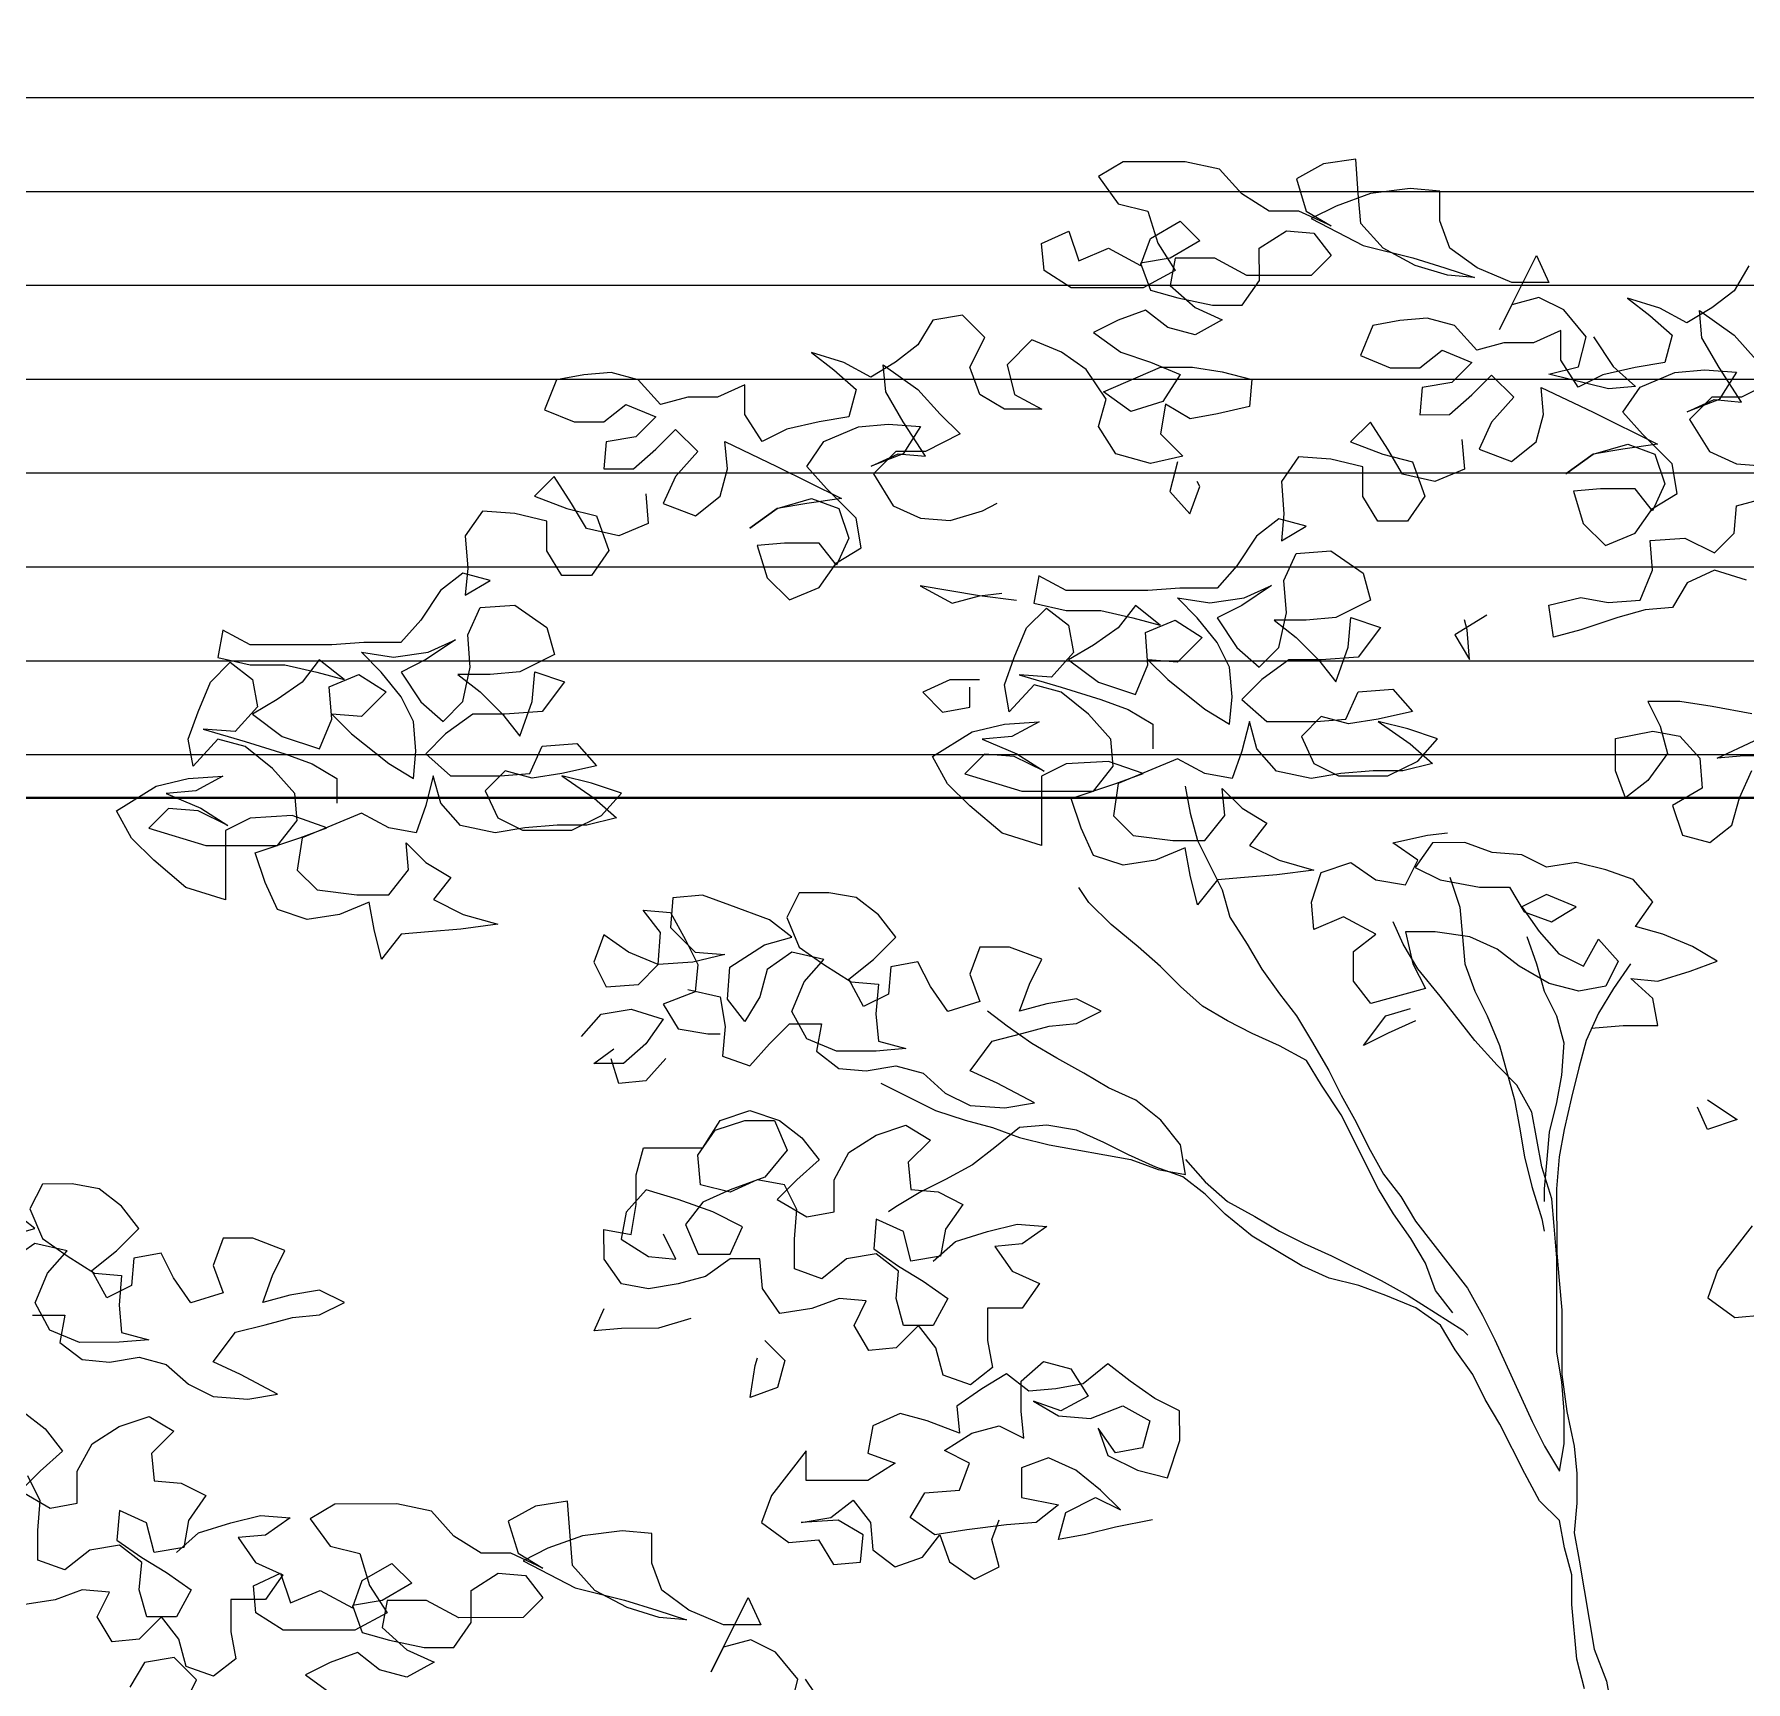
# Model space of a CAD drawing. Header units: millimetres. Extents: x 1564 to 2013, y 216 to 285.
# Drawn here: x 1606.966 to 1609.7, y 229.038 to 231.671 of the extents above; entities that cross this region are included whole.
import ezdxf

# ---------------------------------------------------------------- set-up
doc = ezdxf.new("R2010")
doc.units = ezdxf.units.MM
doc.header["$LTSCALE"] = 10
doc.layers.get('0').update_dxf_attribs({"color": 90})
doc.layers.add('cinza 03', color=252, linetype='Continuous', lineweight=13)
doc.layers.add('PN 05', color=50, linetype='Continuous', lineweight=40)
doc.layers.add('ÁRVORE PRESERVADA', color=252, linetype='Continuous')

# ---------------------------------------------------------------- blocks, each defined once
blk = doc.blocks.new('A$C338F7350')
for points in [[(4.7962, 12.5633), (4.732, 12.583), (4.6776, 12.5582), (4.648, 12.5088), (4.5937, 12.5038), (4.5393, 12.4889), (4.4652, 12.4641), (4.4108, 12.4492), (4.4009, 12.5135), (4.4651, 12.5284), (4.5195, 12.5185), (4.5837, 12.5235), (4.6084, 12.5829), (4.6034, 12.6422), (4.6726, 12.6472), (4.7319, 12.6176), (4.7714, 12.6572), (4.7763, 12.7115), (4.8307, 12.7264)], [(4.8006, 13.191), (4.771, 13.1415), (4.7265, 13.1069), (4.6771, 13.0772), (4.6228, 13.1068), (4.5585, 13.1265), (4.603, 13.0919), (4.6475, 13.0524), (4.6327, 12.9981), (4.5734, 12.9881), (4.5092, 12.9732), (4.4598, 12.9485), (4.4252, 13.0028), (4.4251, 13.0621), (4.3708, 13.0374), (4.3114, 13.0373), (4.2571, 13.0224), (4.2126, 13.0718), (4.1582, 13.0866), (4.1038, 13.0816), (4.0495, 13.0717), (4.0248, 13.0123), (4.0841, 12.9877), (4.1434, 12.9877), (4.1879, 13.0224), (4.2472, 12.9977), (4.2077, 12.9581), (4.1484, 12.9482), (4.1435, 12.8938), (4.2028, 12.8939), (4.2473, 12.9335), (4.2868, 12.973), (4.3313, 12.9286), (4.2869, 12.8791), (4.2622, 12.8247), (4.3265, 12.8001), (4.3759, 12.8397), (4.3907, 12.894), (4.3857, 12.9484), (4.4895, 12.8991), (4.6181, 12.8349), (4.5489, 12.825), (4.4896, 12.8151), (4.4352, 12.7755), (4.4896, 12.8151), (4.5588, 12.8349), (4.6131, 12.8152), (4.633, 12.7559), (4.6083, 12.7015), (4.5737, 12.7459), (4.5045, 12.7459), (4.4501, 12.7409), (4.4699, 12.6766), (4.5145, 12.6322), (4.5737, 12.657), (4.6083, 12.7064), (4.6577, 12.7361), (4.6478, 12.7954), (4.5884, 12.8547), (4.5488, 12.8991), (4.5834, 12.9486), (4.6525, 12.9783), (4.7118, 12.9833), (4.7761, 12.9784), (4.7415, 12.924), (4.6773, 12.8992), (4.7317, 12.924), (4.786, 12.9191), (4.7415, 12.9883), (4.7068, 13.0476), (4.7018, 13.1019), (4.7711, 13.0526), (4.8156, 13.0032)], [(4.8552, 12.9637), (4.786, 12.929), (4.7267, 12.9289), (4.6823, 12.8844), (4.7219, 12.8202), (4.7763, 12.7955), (4.8356, 12.7907)], [(4.4903, 13.0491), (4.5299, 12.9898), (4.5744, 12.9503), (4.5201, 12.9453), (4.4014, 12.9749), (4.4607, 12.9897), (4.4755, 13.0491), (4.431, 13.1034), (4.3815, 13.1281), (4.3272, 13.1132), (4.3025, 13.0637), (4.3765, 13.2121), (4.4013, 13.1577), (4.3271, 13.1577), (4.2579, 13.1873), (4.2035, 13.2267), (4.1837, 13.2811), (4.1836, 13.3404), (4.1243, 13.3453), (4.0452, 13.3353), (3.9761, 13.3106), (3.9267, 13.2858), (4.0305, 13.2315), (4.1294, 13.2069), (4.1937, 13.1872), (4.253, 13.1675), (4.1986, 13.1724), (4.1343, 13.1921), (4.0701, 13.2266), (4.0255, 13.276), (4.0205, 13.3353), (4.0155, 13.4045), (3.9513, 13.3946), (3.8969, 13.3649), (3.9168, 13.3006), (3.9662, 13.271), (3.9019, 13.3006), (3.8426, 13.3006), (3.7882, 13.3351), (3.7437, 13.3845), (3.6745, 13.3992), (3.5509, 13.3991), (3.5015, 13.3694), (3.5411, 13.3151), (3.6005, 13.3003), (3.6203, 13.2361), (3.6549, 13.1818), (3.5907, 13.1471), (3.4474, 13.147), (3.393, 13.1815), (3.388, 13.2359), (3.4423, 13.2606), (3.4622, 13.2014), (3.5214, 13.2261), (3.5857, 13.1916), (3.6054, 13.246), (3.6647, 13.2806), (3.7043, 13.2411), (3.645, 13.2065), (3.5857, 13.1965), (3.6055, 13.1422), (3.6599, 13.1274), (3.7291, 13.1126), (3.7884, 13.1127), (3.823, 13.1621), (3.8229, 13.2264), (3.8773, 13.261), (3.9316, 13.2562), (3.9663, 13.2117), (3.9268, 13.1721), (3.7983, 13.172), (3.734, 13.2065), (3.6549, 13.2065), (3.6451, 13.1521), (3.6945, 13.1077), (3.7489, 13.083), (3.6946, 13.0533), (3.6402, 13.0681), (3.5957, 13.1026), (3.5413, 13.0828), (3.4919, 13.0581), (3.5463, 13.0186), (3.6057, 12.9988), (3.665, 12.9742), (3.6305, 12.9198), (3.5662, 12.9), (3.5118, 12.9395), (3.6254, 12.989), (3.6897, 12.989), (3.749, 12.9792), (3.8083, 12.9644), (3.8034, 12.9101), (3.7392, 12.8952), (3.6849, 12.8852), (3.6354, 12.9149), (3.6256, 12.8555), (3.6701, 12.8111), (3.6059, 12.7962), (3.5366, 12.8159), (3.502, 12.8702), (3.5168, 12.9246), (3.4772, 12.9839), (3.4277, 13.0185), (3.3684, 13.0431), (3.319, 12.9936), (3.3339, 12.9343), (3.3883, 12.9047), (3.3142, 12.9047), (3.2647, 12.9343), (3.2449, 12.9886), (3.2745, 13.048), (3.23, 13.0924), (3.1707, 13.0825), (3.141, 13.033), (3.0966, 12.9984), (3.0472, 12.9687), (2.9928, 12.9983), (2.9285, 13.018), (2.973, 12.9834), (3.0176, 12.9439), (3.0028, 12.8896), (2.9435, 12.8796), (2.8792, 12.8647), (2.8298, 12.84), (2.7952, 12.8943), (2.7951, 12.9536), (2.7408, 12.9289), (2.6815, 12.9288), (2.6271, 12.9139), (2.5826, 12.9633), (2.5282, 12.9781), (2.4739, 12.9731), (2.4195, 12.9632), (2.3949, 12.9038), (2.4542, 12.8792), (2.5135, 12.8792), (2.5579, 12.9139), (2.6173, 12.8892), (2.5778, 12.8496), (2.5185, 12.8397), (2.5136, 12.7853), (2.5729, 12.7854), (2.6173, 12.825), (2.6568, 12.8645), (2.7014, 12.8201), (2.6569, 12.7706), (2.6323, 12.7162), (2.6965, 12.6916), (2.7459, 12.7312), (2.7607, 12.7855), (2.7557, 12.8399), (2.8595, 12.7906), (2.9881, 12.7264), (2.9189, 12.7165), (2.8596, 12.7066), (2.8053, 12.667), (2.8596, 12.7066), (2.9288, 12.7264), (2.9832, 12.7067), (3.003, 12.6474), (2.9783, 12.593), (2.9437, 12.6374), (2.8745, 12.6374), (2.8202, 12.6324), (2.84, 12.5682), (2.8845, 12.5237), (2.9438, 12.5485), (2.9783, 12.5979), (3.0277, 12.6276), (3.0178, 12.6869), (2.9584, 12.7462), (2.9189, 12.7906), (2.9534, 12.8401), (3.0226, 12.8698), (3.0819, 12.8748), (3.1461, 12.8699), (3.1116, 12.8155), (3.0474, 12.7908), (3.1017, 12.8155), (3.1561, 12.8106), (3.1115, 12.8798), (3.0769, 12.9391), (3.0719, 12.9934), (3.1411, 12.9441), (3.1857, 12.8947), (3.2252, 12.8552), (3.1561, 12.8205), (3.0968, 12.8205), (3.0523, 12.7759), (3.0919, 12.7117), (3.1463, 12.6871), (3.2056, 12.6822), (3.2699, 12.702), (3.2995, 12.7168)], [(4.2276, 12.8445), (4.2326, 12.7852), (4.1733, 12.7604), (4.109, 12.7752), (4.0793, 12.8246), (4.0447, 12.8789), (4.0052, 12.8393), (4.0695, 12.8147), (4.1288, 12.7999), (4.1536, 12.7307), (4.119, 12.6813), (4.0597, 12.6812), (4.03, 12.7306), (4.0299, 12.7899), (3.9657, 12.8047), (3.9014, 12.8096), (3.8669, 12.7601), (3.8719, 12.6959), (3.867, 12.6415), (3.9164, 12.6712), (3.862, 12.686), (3.8175, 12.6513), (3.7781, 12.592), (3.7386, 12.5475), (3.6644, 12.5474), (3.6002, 12.5424), (3.4371, 12.5423), (3.3827, 12.5719), (3.3728, 12.5175), (3.4371, 12.5027), (3.5063, 12.5028), (3.5706, 12.488), (3.625, 12.4732), (3.5755, 12.5127), (3.5409, 12.4682), (3.4915, 12.4336), (3.4421, 12.4039), (3.5015, 12.3594), (3.5757, 12.3348), (3.6003, 12.3941), (3.5953, 12.4584), (3.6546, 12.4831), (3.709, 12.4486), (3.6596, 12.3991), (3.6003, 12.404), (3.6399, 12.3645), (3.7141, 12.3053), (3.7635, 12.2757), (3.7684, 12.33), (3.7634, 12.3893), (3.7387, 12.4387), (3.6991, 12.4881), (3.6595, 12.5276), (3.7238, 12.5178), (3.7929, 12.5278), (3.8473, 12.5525), (3.788, 12.5129), (3.7386, 12.4882), (3.7782, 12.4289), (3.8227, 12.3894), (3.8622, 12.429), (3.877, 12.4982), (3.872, 12.5624), (3.8967, 12.6168), (3.9659, 12.6218), (4.0301, 12.5774), (4.045, 12.523), (3.9759, 12.4884), (3.9166, 12.4834), (3.8523, 12.4833), (3.8968, 12.4488), (3.9413, 12.4043), (3.976, 12.3599), (4.0006, 12.4291), (4.0055, 12.4884), (4.0648, 12.4687), (4.0204, 12.4093), (3.9463, 12.4043), (3.882, 12.4043), (3.8277, 12.3647), (3.7882, 12.3251), (3.8377, 12.2807), (3.9365, 12.2808), (3.9958, 12.2858), (4.0205, 12.3401), (4.0897, 12.3452), (4.1292, 12.3007), (4.0601, 12.2858), (4.0008, 12.2759), (3.9464, 12.2907), (3.9069, 12.2511), (3.9316, 12.1967), (3.9811, 12.1721), (4.0799, 12.1722), (4.1392, 12.2019), (4.1787, 12.2464), (4.1194, 12.2661), (4.0601, 12.2809), (4.1244, 12.2365), (4.1689, 12.197), (4.1096, 12.1821), (4.0503, 12.182), (3.986, 12.177), (3.9267, 12.1671), (3.8575, 12.1818), (3.8179, 12.2263), (3.8031, 12.2806), (3.7883, 12.2213), (3.7686, 12.1669), (3.7142, 12.1768), (3.6598, 12.2064), (3.5412, 12.1568), (3.5314, 12.0926), (3.571, 12.0531), (3.6501, 12.0433), (3.7143, 12.0433), (3.7538, 12.0928), (3.7488, 12.1471), (3.7884, 12.1076), (3.8378, 12.078), (3.8033, 12.0335), (3.8626, 12.0039), (3.9318, 11.9842), (3.8577, 11.9743), (3.7935, 11.9693), (3.7391, 11.9643), (3.6996, 11.9148), (3.6847, 11.9741), (3.6748, 12.0285), (3.6155, 12.0037), (3.5513, 11.9937), (3.4919, 12.0135), (3.4672, 12.0678), (3.4473, 12.1271), (3.5363, 12.1568), (3.5906, 12.1767), (3.5214, 12.2013), (3.4374, 12.1963), (3.388, 12.1715), (3.3881, 12.0331), (3.309, 12.0578), (3.2447, 12.1121), (3.2002, 12.1565), (3.1705, 12.2109), (3.2495, 12.2604), (3.3138, 12.2753), (3.383, 12.2803), (3.3286, 12.2506), (3.2693, 12.2456), (3.3385, 12.216), (3.3929, 12.1814), (3.3336, 12.211), (3.2743, 12.2159), (3.2348, 12.1763), (3.3485, 12.1418), (3.4918, 12.142), (3.5313, 12.1914), (3.5263, 12.2458), (3.4818, 12.2952), (3.4274, 12.3396), (3.373, 12.3544), (3.3236, 12.3), (3.3137, 12.3543), (3.3334, 12.4087), (3.3581, 12.468), (3.3976, 12.5076), (3.4421, 12.4731), (3.452, 12.4187), (3.4076, 12.3692), (3.3433, 12.3741), (3.4274, 12.3495), (3.5065, 12.3249), (3.5609, 12.3051), (3.6103, 12.2755), (3.6104, 12.2261)], [(3.6593, 12.7995), (3.6445, 12.7401), (3.6841, 12.6957), (3.7038, 12.7501), (3.6988, 12.76)], [(2.5976, 12.736), (2.6026, 12.6767), (2.5434, 12.6519), (2.4791, 12.6667), (2.4494, 12.7161), (2.4147, 12.7704), (2.3752, 12.7308), (2.4395, 12.7062), (2.4988, 12.6914), (2.5236, 12.6222), (2.4891, 12.5728), (2.4298, 12.5727), (2.4001, 12.6221), (2.4, 12.6814), (2.3357, 12.6962), (2.2715, 12.7011), (2.2369, 12.6516), (2.2419, 12.5874), (2.237, 12.533), (2.2864, 12.5627), (2.2321, 12.5775), (2.1876, 12.5428), (2.1481, 12.4835), (2.1086, 12.439), (2.0345, 12.4389), (1.9702, 12.4339), (1.8071, 12.4338), (1.7527, 12.4634), (1.7429, 12.409), (1.8072, 12.3942), (1.8764, 12.3943), (1.9406, 12.3795), (1.995, 12.3647), (1.9455, 12.4042), (1.911, 12.3597), (1.8616, 12.3251), (1.8122, 12.2954), (1.8715, 12.2509), (1.9457, 12.2263), (1.9704, 12.2856), (1.9654, 12.3499), (2.0247, 12.3746), (2.0791, 12.3401), (2.0297, 12.2906), (1.9704, 12.2955), (2.0099, 12.256), (2.0841, 12.1968), (2.1336, 12.1672), (2.1385, 12.2215), (2.1335, 12.2808), (2.1087, 12.3302), (2.0691, 12.3796), (2.0296, 12.4191), (2.0938, 12.4093), (2.163, 12.4193), (2.2173, 12.444), (2.1581, 12.4044), (2.1087, 12.3797), (2.1483, 12.3204), (2.1928, 12.2809), (2.2323, 12.3205), (2.247, 12.3897), (2.242, 12.4539), (2.2667, 12.5083), (2.3359, 12.5133), (2.4002, 12.4689), (2.4151, 12.4145), (2.3459, 12.3799), (2.2866, 12.3749), (2.2224, 12.3748), (2.2669, 12.3403), (2.3114, 12.2958), (2.346, 12.2514), (2.3707, 12.3206), (2.3756, 12.3799), (2.4349, 12.3602), (2.3905, 12.3008), (2.3163, 12.2958), (2.2521, 12.2958), (2.1977, 12.2562), (2.1582, 12.2166), (2.2077, 12.1722), (2.3066, 12.1723), (2.3659, 12.1773), (2.3905, 12.2317), (2.4597, 12.2367), (2.4993, 12.1922), (2.4301, 12.1773), (2.3708, 12.1674), (2.3164, 12.1822), (2.2769, 12.1426), (2.3017, 12.0882), (2.3511, 12.0636), (2.45, 12.0637), (2.5093, 12.0934), (2.5488, 12.1379), (2.4894, 12.1576), (2.4301, 12.1724), (2.4944, 12.128), (2.5389, 12.0885), (2.4796, 12.0736), (2.4203, 12.0735), (2.3561, 12.0685), (2.2968, 12.0586), (2.2276, 12.0733), (2.188, 12.1178), (2.1731, 12.1721), (2.1583, 12.1128), (2.1386, 12.0584), (2.0842, 12.0683), (2.0298, 12.0979), (1.9113, 12.0483), (1.9014, 11.9841), (1.941, 11.9446), (2.0201, 11.9348), (2.0844, 11.9348), (2.1239, 11.9843), (2.1189, 12.0386), (2.1584, 11.9991), (2.2079, 11.9695), (2.1733, 11.925), (2.2327, 11.8954), (2.3019, 11.8757), (2.2278, 11.8658), (2.1635, 11.8608), (2.1091, 11.8558), (2.0697, 11.8063), (2.0548, 11.8656), (2.0448, 11.92), (1.9856, 11.8952), (1.9213, 11.8852), (1.862, 11.905), (1.8372, 11.9593), (1.8174, 12.0186), (1.9063, 12.0483), (1.9607, 12.0682), (1.8915, 12.0928), (1.8074, 12.0878), (1.758, 12.063), (1.7582, 11.9246), (1.6791, 11.9493), (1.6148, 12.0036), (1.5702, 12.048), (1.5405, 12.1024), (1.6196, 12.1519), (1.6838, 12.1668), (1.753, 12.1718), (1.6987, 12.1421), (1.6394, 12.1371), (1.7086, 12.1075), (1.763, 12.0729), (1.7036, 12.1025), (1.6443, 12.1074), (1.6048, 12.0678), (1.7185, 12.0333), (1.8619, 12.0335), (1.9014, 12.0829), (1.8964, 12.1373), (1.8518, 12.1867), (1.7974, 12.2311), (1.743, 12.2459), (1.6937, 12.1915), (1.6837, 12.2458), (1.7035, 12.3002), (1.7281, 12.3595), (1.7676, 12.3991), (1.8121, 12.3646), (1.8221, 12.3102), (1.7776, 12.2607), (1.7134, 12.2656), (1.7974, 12.241), (1.8765, 12.2164), (1.9309, 12.1966), (1.9804, 12.167), (1.9804, 12.1176)], [(3.3382, 12.5224), (3.2641, 12.5322), (3.1455, 12.5519), (3.2097, 12.5173), (3.2641, 12.5322), (3.3086, 12.5372)], [(4.2773, 12.4936), (4.2131, 12.454), (4.2428, 12.4046), (4.2378, 12.4639), (4.2329, 12.4837)], [(3.2643, 12.3642), (3.2049, 12.3641), (3.1506, 12.3394), (3.1902, 12.2998), (3.2445, 12.3098), (3.2445, 12.3493)], [(4.8509, 12.2124), (4.7916, 12.2124), (4.7373, 12.2074), (4.8114, 12.242)], [(4.8064, 12.2964), (4.7273, 12.3111), (4.663, 12.321), (4.5988, 12.3209), (4.6235, 12.2715), (4.6384, 12.2172), (4.5989, 12.1628), (4.5545, 12.1281), (4.5346, 12.1825), (4.5346, 12.2467), (4.6087, 12.2616), (4.6631, 12.2518), (4.7027, 12.2073), (4.7077, 12.148), (4.6484, 12.1134), (4.6682, 12.0541), (4.7226, 12.0393), (4.767, 12.0739), (4.7818, 12.1283), (4.8065, 12.1827)], [(3.6747, 12.152), (3.6846, 12.0977), (3.6995, 12.0433), (3.749, 11.9445), (3.7639, 11.8902), (3.7985, 11.8358), (3.8282, 11.7864), (3.8629, 11.737), (3.8975, 11.6926), (3.9272, 11.6432), (3.9619, 11.5839), (3.9866, 11.5345), (4.0163, 11.4802), (4.0411, 11.4308), (4.0708, 11.3764), (4.1054, 11.332), (4.1351, 11.2826), (4.239, 11.1492), (4.2687, 11.0949), (4.2935, 11.0455), (4.3678, 10.8824), (4.3925, 10.833), (4.4222, 10.7836), (4.4321, 10.838), (4.432, 10.9023), (4.427, 10.9616), (4.4171, 11.0209), (4.4169, 11.2087), (4.4119, 11.2729), (4.4069, 11.3273), (4.3871, 11.3915), (4.3672, 11.5002), (4.3375, 11.5546), (4.2979, 11.5941), (4.2534, 11.6435), (4.1841, 11.7324), (4.1396, 11.7867), (4.1099, 11.8361), (4.0901, 11.8806)], [(4.4857, 11.6684), (4.5499, 11.6734), (4.6191, 11.6735), (4.6092, 11.7278), (4.5647, 11.7673), (4.619, 11.7624), (4.6833, 11.7823), (4.7376, 11.8021), (4.6882, 11.8317), (4.6288, 11.8563), (4.5745, 11.8711), (4.609, 11.9206), (4.5694, 11.965), (4.515, 11.9847), (4.4557, 11.9995), (4.3964, 11.9896), (4.347, 12.0142), (4.2877, 12.0191), (4.2333, 12.0389), (4.169, 12.0388), (4.1345, 11.9893), (4.1839, 11.9647), (4.263, 11.9499), (4.3223, 11.95), (4.352, 11.9006), (4.4064, 11.8809), (4.4558, 11.9106), (4.3965, 11.9352), (4.3471, 11.9105), (4.3817, 11.8611), (4.4213, 11.8166), (4.4707, 11.7919), (4.5003, 11.8463), (4.5399, 11.8019), (4.5153, 11.7524), (4.4609, 11.7425), (4.4016, 11.7573), (4.3422, 11.7918), (4.2977, 11.8264), (4.2433, 11.851), (4.1741, 11.8609), (4.1148, 11.8608), (4.1297, 11.7966), (4.1545, 11.7472), (4.0458, 11.7174), (4.0111, 11.7619), (4.0111, 11.8212), (4.0555, 11.8558), (3.9912, 11.8904), (3.9319, 11.8656), (3.927, 11.92), (3.9467, 11.9793), (4.006, 11.9991), (4.0554, 11.9646), (4.1147, 11.9547), (4.1394, 12.0042), (4.0899, 12.0387), (4.1591, 12.0536), (4.1987, 12.0586)], [(4.2037, 11.9696), (4.2235, 11.9103), (4.2285, 11.851), (4.2335, 11.7967), (4.2533, 11.7423), (4.2781, 11.6929), (4.3028, 11.6336), (4.3326, 11.5249), (4.3425, 11.4706), (4.3525, 11.4113), (4.3674, 11.352), (4.3872, 11.2877), (4.3921, 11.263)], [(2.6816, 11.7458), (2.7459, 11.7311), (2.7558, 11.6718), (2.7509, 11.6124), (2.8053, 11.5927), (2.8448, 11.6372), (2.8843, 11.6768), (2.9486, 11.6769), (2.9387, 11.6225), (2.9832, 11.5879), (3.0376, 11.5831), (3.0969, 11.593), (3.1513, 11.5782), (3.1958, 11.5387), (3.2453, 11.514), (3.3145, 11.5092), (3.3738, 11.5191), (3.2996, 11.5586), (3.2452, 11.5832), (3.2896, 11.6426), (3.3489, 11.6575), (3.4033, 11.6724), (3.4576, 11.6773), (3.507, 11.7021), (3.4576, 11.7268), (3.3983, 11.7168), (3.3439, 11.702), (3.3637, 11.7563), (3.3883, 11.8058), (3.3241, 11.8304), (3.2647, 11.8304), (3.245, 11.776), (3.2648, 11.7216), (3.2006, 11.7018), (3.166, 11.7512), (3.1412, 11.8006), (3.0869, 11.7907), (3.082, 11.7363), (3.0326, 11.7116), (3.0029, 11.7659), (3.0522, 11.8055), (3.0967, 11.85), (3.062, 11.8945), (3.0175, 11.929), (2.9632, 11.9388), (2.9038, 11.9388), (2.8792, 11.8893), (2.9039, 11.8301), (2.9534, 11.7955), (3.0078, 11.761), (3.0622, 11.7561), (3.0573, 11.6967), (3.0623, 11.6424), (3.1167, 11.6276), (3.0574, 11.6226), (2.9783, 11.6225), (2.9189, 11.6472), (2.8892, 11.7015), (2.9139, 11.7609), (2.9534, 11.8054), (2.8891, 11.8202), (2.8397, 11.7855), (2.825, 11.7311), (2.7953, 11.6817), (2.7607, 11.7261), (2.7656, 11.7904), (2.8347, 11.8349), (2.8891, 11.8498), (2.8446, 11.8844), (2.7655, 11.9139), (2.7111, 11.9337), (2.6518, 11.9287), (2.6469, 11.8694), (2.6964, 11.82), (2.7557, 11.8151), (2.6914, 11.8002), (2.6223, 11.7952), (2.5629, 11.8199), (2.5135, 11.8544), (2.4937, 11.8), (2.5185, 11.7506), (2.5828, 11.7556), (2.6223, 11.7952), (2.6271, 11.8595), (2.5925, 11.9039), (2.6469, 11.899), (2.6766, 11.8447), (2.7013, 11.7953), (2.6964, 11.7409), (2.6322, 11.7161), (2.6619, 11.6667), (2.7212, 11.6569), (2.7459, 11.6569)], [(4.2094, 11.0998), (4.1748, 11.1442), (4.155, 11.1986), (4.1253, 11.248), (4.0906, 11.2974), (4.0609, 11.3468), (3.9867, 11.495), (3.9471, 11.5542), (3.9174, 11.6036), (3.863, 11.6332), (3.8086, 11.6579), (3.7591, 11.6826), (3.7097, 11.7122), (3.6652, 11.7517), (3.6256, 11.7912), (3.5811, 11.8307), (3.5267, 11.8751), (3.4821, 11.9195), (3.4623, 11.9492)], [(4.357, 11.8512), (4.3768, 11.7968), (4.3917, 11.7425), (4.4165, 11.693), (4.4313, 11.6387), (4.4265, 11.5744), (4.4166, 11.5201), (4.4018, 11.4607), (4.397, 11.4064), (4.3921, 11.3471), (4.3921, 11.3223)], [(4.5646, 11.797), (4.5301, 11.7475), (4.5005, 11.6981), (4.4758, 11.6437), (4.461, 11.5893), (4.4463, 11.53), (4.4315, 11.4657), (4.4217, 11.4113), (4.4168, 11.3471), (4.4169, 11.2186), (4.4219, 11.1642), (4.4269, 11.1049), (4.427, 10.9764), (4.437, 10.9023), (4.4518, 10.8331), (4.4568, 10.7787), (4.4569, 10.7194), (4.452, 10.6601), (4.4619, 10.6057), (4.4918, 10.4278), (4.5165, 10.3636), (4.5265, 10.3093)], [(2.4692, 11.6517), (2.5087, 11.6962), (2.568, 11.7062), (2.6322, 11.6865), (2.5977, 11.637), (2.5532, 11.5974), (2.4939, 11.5974), (2.5334, 11.6271)], [(3.0673, 11.5584), (3.1761, 11.5041), (3.2354, 11.4844), (3.2898, 11.4696), (3.3442, 11.4499), (3.4035, 11.4351), (3.5666, 11.4056), (3.621, 11.3859), (3.6754, 11.3761), (3.6654, 11.4354), (3.6259, 11.4847), (3.5764, 11.5242), (3.522, 11.5489), (3.4726, 11.5785), (3.4182, 11.6081), (3.3687, 11.6377), (3.3193, 11.6723), (3.2797, 11.7019)], [(4.1348, 11.6829), (4.0804, 11.6581), (4.031, 11.6334), (4.0754, 11.6927), (4.1248, 11.7076)], [(2.6373, 11.6074), (2.5978, 11.5629), (2.5434, 11.5579), (2.5285, 11.6073)], [(4.7181, 11.5253), (4.7775, 11.4858), (4.7182, 11.466), (4.6984, 11.5104)], [(3.1714, 11.2026), (3.2159, 11.2422), (3.2801, 11.262), (3.3394, 11.2769), (3.3987, 11.272), (3.3493, 11.2374), (3.2949, 11.2324), (3.3296, 11.183), (3.384, 11.1583), (3.3494, 11.1089), (3.2802, 11.1088), (3.2803, 11.0445), (3.2902, 10.9902), (3.2458, 10.9556), (3.1914, 10.9753), (3.1765, 11.0296), (3.1419, 11.0741), (3.0974, 11.0296), (3.0431, 11.0246), (3.0134, 11.074), (3.038, 11.1234), (2.9837, 11.1283), (2.9293, 11.1085), (2.8651, 11.0985), (2.8304, 11.1479), (2.8254, 11.2072), (2.7661, 11.2072), (2.7167, 11.1725), (2.6624, 11.1577), (2.6031, 11.1477), (2.5487, 11.1576), (2.5141, 11.2069), (2.514, 11.2663), (2.5684, 11.2564), (2.5782, 11.3157), (2.5782, 11.375), (2.5929, 11.4294), (2.7116, 11.4295), (2.7461, 11.4839), (2.8054, 11.5038), (2.8647, 11.484), (2.9092, 11.4495), (2.9439, 11.405), (2.8994, 11.3655), (2.8599, 11.3259), (2.9193, 11.2913), (2.9736, 11.3013), (2.9736, 11.3655), (3.0032, 11.4199), (3.0575, 11.4546), (3.1168, 11.4744), (3.1662, 11.4448), (3.1218, 11.4003), (3.1268, 11.3459), (3.1812, 11.341), (3.2306, 11.3163), (3.1961, 11.2669), (3.1862, 11.2125), (3.1269, 11.2026), (3.112, 11.2619), (3.0577, 11.2865), (3.0528, 11.2272), (3.1022, 11.1927), (3.1517, 11.163), (3.2011, 11.1285), (3.1715, 11.0741), (3.1122, 11.074), (3.0973, 11.1284), (3.1022, 11.1828), (3.0577, 11.2173), (2.9984, 11.2074), (2.949, 11.1678), (2.8946, 11.1875), (2.8946, 11.2468), (2.8995, 11.3061), (2.8747, 11.3556), (2.8203, 11.3654), (2.766, 11.3406), (2.7067, 11.3554), (2.7017, 11.4147), (2.7362, 11.4642), (2.7955, 11.484), (2.8548, 11.484), (2.8796, 11.4247), (2.8352, 11.3703), (2.766, 11.3456), (2.7117, 11.3208), (2.6771, 11.2763), (2.7019, 11.217), (2.7661, 11.2171), (2.7908, 11.2715), (2.7314, 11.3011), (2.6622, 11.3257), (2.598, 11.3454), (2.5585, 11.3009), (2.5486, 11.2465), (2.603, 11.212), (2.6574, 11.2071), (2.6326, 11.2565)], [(4.4721, 10.3487), (4.4572, 10.408), (4.4472, 10.5168), (4.4471, 10.5761), (4.4323, 10.6304), (4.4223, 10.6848), (4.3828, 10.7243), (4.353, 10.7786), (4.3035, 10.8774), (4.2738, 10.9268), (4.2491, 10.9762), (4.2144, 11.0256), (4.1847, 11.075), (4.1353, 11.1096), (4.0759, 11.1342), (4.0216, 11.154), (3.9622, 11.1687), (3.9078, 11.1934), (3.8089, 11.2526), (3.7545, 11.297), (3.715, 11.3365), (3.6704, 11.3711), (3.6161, 11.3908), (3.5617, 11.4155), (3.5122, 11.4402), (3.4578, 11.4648), (3.3985, 11.4746), (3.3442, 11.4697), (3.2948, 11.4301), (3.2503, 11.3954), (3.196, 11.3657), (3.1466, 11.341), (3.0972, 11.3113), (3.0824, 11.3014)], [(4.8073, 11.2733), (4.7382, 11.1843), (4.7185, 11.1299), (4.7729, 11.0904), (4.8322, 11.0954)], [(3.6754, 11.4057), (3.7149, 11.3613), (3.7595, 11.3218), (3.8139, 11.2922), (3.8633, 11.2625), (3.9127, 11.2379), (3.9671, 11.2132), (4.066, 11.1639), (4.1204, 11.1343), (4.2292, 11.0652), (4.2391, 11.0553)], [(1.3728, 11.0949), (1.437, 11.095), (1.4272, 11.0406), (1.4717, 11.0061), (1.5261, 11.0012), (1.5854, 11.0111), (1.6398, 10.9963), (1.6843, 10.9568), (1.7337, 10.9322), (1.8029, 10.9273), (1.8622, 10.9372), (1.788, 10.9767), (1.7337, 11.0014), (1.7781, 11.0607), (1.8374, 11.0756), (1.8917, 11.0905), (1.9461, 11.0955), (1.9955, 11.1202), (1.9461, 11.1449), (1.8868, 11.1349), (1.8324, 11.1201), (1.8521, 11.1744), (1.8768, 11.2239), (1.8125, 11.2485), (1.7532, 11.2485), (1.7335, 11.1941), (1.7533, 11.1398), (1.6891, 11.1199), (1.6544, 11.1693), (1.6297, 11.2187), (1.5753, 11.2088), (1.5704, 11.1544), (1.521, 11.1297), (1.4913, 11.184), (1.5407, 11.2236), (1.5851, 11.2681), (1.5505, 11.3126), (1.506, 11.3471), (1.4516, 11.357), (1.3923, 11.3569), (1.3676, 11.3075), (1.3924, 11.2482), (1.4419, 11.2136), (1.4963, 11.1791), (1.5506, 11.1742), (1.5457, 11.1149), (1.5507, 11.0605), (1.6051, 11.0457), (1.5458, 11.0407), (1.4667, 11.0406), (1.4074, 11.0653), (1.3777, 11.1196), (1.4023, 11.179), (1.4418, 11.2235), (1.3776, 11.2383), (1.3282, 11.2036)], [(1.3232, 11.253), (1.3776, 11.2679), (1.333, 11.3025)], [(2.6872, 11.0885), (2.6229, 11.0687), (2.5488, 11.0686), (2.4944, 11.0636), (2.5142, 11.1081)], [(2.8355, 11.0441), (2.875, 11.0046), (2.8603, 10.9503), (2.8059, 10.9304), (2.8157, 10.9947), (2.8207, 11.0095)], [(3.6097, 10.6863), (3.5355, 10.6714), (3.4762, 10.6565), (3.4219, 10.6466), (3.4367, 10.701), (3.4959, 10.7307), (3.5454, 10.706), (3.5058, 10.7455), (3.4563, 10.785), (3.402, 10.8097), (3.3476, 10.7898), (3.3477, 10.7305), (3.4218, 10.7158), (3.3774, 10.6811), (3.3181, 10.6761), (3.239, 10.6662), (3.1747, 10.6562), (3.1253, 10.6908), (3.1549, 10.7402), (3.2241, 10.7452), (3.2438, 10.7996), (3.1944, 10.8243), (3.2487, 10.8589), (3.303, 10.8738), (3.3525, 10.8492), (3.3475, 10.9035), (3.3474, 10.9628), (3.3919, 11.0024), (3.4463, 10.9876), (3.4809, 10.9333), (3.4266, 10.9036), (3.3722, 10.9233), (3.4216, 10.8937), (3.4859, 10.8888), (3.5501, 10.9136), (3.6045, 10.884), (3.5898, 10.8296), (3.5354, 10.8197), (3.5008, 10.8691), (3.5206, 10.8147), (3.5799, 10.7851), (3.6392, 10.7703), (3.6639, 10.8445), (3.6638, 10.9038), (3.6144, 10.9285), (3.5649, 10.963), (3.5204, 10.9976), (3.471, 10.958), (3.4167, 10.9481), (3.3623, 10.9431), (3.3178, 10.9776), (3.2684, 10.9479), (3.219, 10.9133), (3.224, 10.8589), (3.1597, 10.8836), (3.1053, 10.8984), (3.051, 10.8736), (3.0411, 10.8192), (3.0955, 10.7995), (3.0412, 10.7649), (2.9176, 10.7647), (2.9176, 10.824), (2.8485, 10.735), (2.8287, 10.6806), (2.8832, 10.6411), (2.9425, 10.6461), (2.9722, 10.5967), (3.0265, 10.6017), (3.0314, 10.6561), (2.982, 10.6857), (2.9078, 10.6807), (2.9671, 10.6906), (3.0116, 10.7253), (3.0462, 10.6808), (3.0512, 10.6265), (3.0957, 10.5919), (3.1501, 10.6117), (3.1846, 10.6562), (3.2044, 10.6019), (3.2539, 10.5673), (3.3033, 10.5921), (3.2884, 10.6465), (3.3032, 10.686)], [(1.6599, 10.6207), (1.7043, 10.6603), (1.7685, 10.6801), (1.8278, 10.695), (1.8872, 10.6901), (1.8378, 10.6555), (1.7834, 10.6505), (1.818, 10.6011), (1.8724, 10.5764), (1.8379, 10.527), (1.7687, 10.5269), (1.7687, 10.4627), (1.7787, 10.4083), (1.7342, 10.3737), (1.6798, 10.3934), (1.665, 10.4477), (1.6303, 10.4922), (1.5859, 10.4477), (1.5315, 10.4427), (1.5018, 10.4921), (1.5265, 10.5415), (1.4721, 10.5464), (1.4178, 10.5266), (1.3535, 10.5166)], [(1.3532, 10.9022), (1.3977, 10.8676), (1.4323, 10.8231), (1.3879, 10.7836), (1.3484, 10.744), (1.4077, 10.7094), (1.4621, 10.7194), (1.462, 10.7836), (1.4916, 10.838), (1.546, 10.8727), (1.6053, 10.8925), (1.6547, 10.8629), (1.6103, 10.8184), (1.6153, 10.764), (1.6696, 10.7591), (1.7191, 10.7344), (1.6845, 10.685), (1.6747, 10.6306), (1.6154, 10.6207), (1.6005, 10.68), (1.5461, 10.7046), (1.5412, 10.6453), (1.5907, 10.6108), (1.6401, 10.5812), (1.6896, 10.5466), (1.66, 10.4922), (1.6007, 10.4922), (1.5858, 10.5465), (1.5907, 10.6009), (1.5462, 10.6354), (1.4869, 10.6255), (1.4375, 10.5859), (1.3831, 10.6056), (1.383, 10.6649), (1.3879, 10.7243), (1.3632, 10.7737)], [(2.9161, 10.3677), (2.9557, 10.3084)], [(2.8865, 10.3084), (2.9013, 10.3677), (2.8567, 10.422), (2.8073, 10.4467), (2.7529, 10.4318), (2.7283, 10.3823), (2.8023, 10.5307), (2.827, 10.4763), (2.7529, 10.4763), (2.6837, 10.5059), (2.6293, 10.5454), (2.6094, 10.5997), (2.6094, 10.659), (2.5501, 10.6639), (2.471, 10.6539), (2.4018, 10.6292), (2.3524, 10.6044), (2.4563, 10.5501), (2.5551, 10.5255), (2.6194, 10.5058), (2.6787, 10.4861), (2.6244, 10.491), (2.5601, 10.5107), (2.4958, 10.5452), (2.4513, 10.5946), (2.4463, 10.6539), (2.4413, 10.7231), (2.377, 10.7132), (2.3227, 10.6835), (2.3425, 10.6192), (2.392, 10.5896), (2.3277, 10.6192), (2.2684, 10.6192), (2.214, 10.6537), (2.1695, 10.7031), (2.1003, 10.7179), (1.9767, 10.7177), (1.9273, 10.688), (1.9669, 10.6337), (2.0262, 10.6189), (2.046, 10.5547), (2.0807, 10.5004), (2.0165, 10.4657), (1.8731, 10.4656), (1.8187, 10.5001), (1.8137, 10.5545), (1.8681, 10.5793), (1.8879, 10.52), (1.9472, 10.5447), (2.0115, 10.5102), (2.0312, 10.5646), (2.0905, 10.5992), (2.1301, 10.5597), (2.0708, 10.5251), (2.0115, 10.5151), (2.0313, 10.4608), (2.0857, 10.446), (2.1549, 10.4312), (2.2142, 10.4313), (2.2487, 10.4808), (2.2487, 10.545), (2.303, 10.5797), (2.3574, 10.5748), (2.392, 10.5303), (2.3525, 10.4907), (2.224, 10.4906), (2.1597, 10.5252), (2.0807, 10.5251), (2.0708, 10.4707), (2.1203, 10.4263), (2.1747, 10.4016), (2.1203, 10.3719), (2.066, 10.3867), (2.0214, 10.4212), (1.9671, 10.4014), (1.9177, 10.3767), (1.9721, 10.3372)], [(1.6706, 10.3072), (1.7002, 10.3666), (1.6557, 10.411), (1.5964, 10.4011), (1.5668, 10.3516)]]:
    blk.add_lwpolyline(points)

msp = doc.modelspace()

# ---------------------------------------------------------------- hatches: boundary and pattern name
at = {"layer": 'cinza 03'}
h = msp.add_hatch(dxfattribs=at)
h.set_pattern_fill('_USER', color=256, scale=0.15, style=0, pattern_type=0)
h.set_pattern_definition([(0, (963.22674, 189.11928), (0, 0.15), [])])
h.paths.add_polyline_path([(1607.1708, 238.3), (1602.1708, 238.3), (1602.1708, 232), (1599.1708, 232), (1599.1708, 230.45), (1607.1708, 230.45)])
h.paths.add_polyline_path([(1610.1708, 272.95), (1607.1708, 272.95), (1607.1708, 257.2), (1608.1708, 257.2), (1608.1708, 250.9), (1607.1708, 250.9), (1607.1708, 244.6), (1608.1708, 244.6), (1608.1708, 238.3), (1607.1708, 238.3), (1607.1708, 230.45), (1610.1708, 230.45)])
h.paths.add_polyline_path([(1596.1708, 238.3), (1591.1708, 238.3), (1591.1708, 230.45), (1599.1708, 230.45), (1599.1708, 232), (1596.1708, 232)])
h.paths.add_polyline_path([(1591.1708, 238.3), (1590.1708, 238.3), (1590.1708, 244.6), (1591.1708, 244.6), (1591.1708, 250.9), (1590.1708, 250.9), (1590.1708, 257.2), (1591.1708, 257.2), (1591.1708, 263.5), (1590.1708, 263.5), (1590.1708, 269.8), (1591.1708, 269.8), (1591.1708, 272.95), (1588.1604, 272.95), (1588.1604, 230.45), (1591.1708, 230.45)])
h.paths.add_polyline_path([(1595.9958, 250.9), (1591.1708, 250.9), (1591.1708, 244.6), (1595.9958, 244.6)])
h.paths.add_polyline_path([(1596.1708, 263.5), (1591.1708, 263.5), (1591.1708, 257.2), (1596.1708, 257.2)])
h.paths.add_polyline_path([(1599.1708, 257.2), (1596.1708, 257.2), (1596.1708, 250.9), (1599.1708, 250.9)])
h.paths.add_polyline_path([(1607.1708, 250.9), (1602.1708, 250.9), (1602.1708, 244.6), (1607.1708, 244.6)])
h.paths.add_polyline_path([(1607.1708, 272.95), (1602.1708, 272.95), (1602.1708, 269.8), (1599.1708, 269.8), (1599.1708, 263.5), (1602.1708, 263.5), (1602.1708, 257.2), (1607.1708, 257.2)])
h.paths.add_polyline_path([(1599.1708, 269.8), (1596.1708, 269.8), (1596.1708, 263.5), (1599.1708, 263.5)])
h.paths.add_polyline_path([(1596.1708, 272.95), (1591.1708, 272.95), (1591.1708, 269.8), (1596.1708, 269.8)])
h.paths.add_polyline_path([(1602.1708, 257.2), (1599.1708, 257.2), (1599.1708, 250.9), (1602.1708, 250.9)])

# ---------------------------------------------------------------- linework, layer by layer
at = {"layer": 'PN 05'}
msp.add_line((1585.0333, 230.45), (1610.1708, 230.45), dxfattribs=at)

# ---------------------------------------------------------------- block references
at = {"layer": 'ÁRVORE PRESERVADA', "xscale": 0.7999999999999545, "yscale": 0.8000000000001819, "zscale": 0.8}
msp.add_blockref('A$C338F7350', (1605.8648, 220.7475), dxfattribs=at)

doc.saveas('drawing.dxf')
